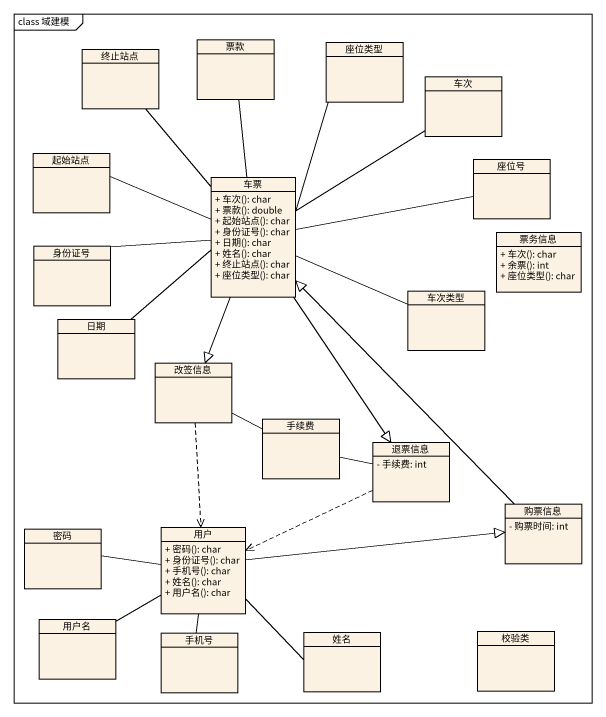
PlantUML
@startuml
mainframe class 域建模
hide circle
hide empty members
skinparam classAttributeIconSize 0
class 终止站点
class 票款
class 座位类型
class 车次
class 起始站点
class 座位号
class 车票 {
  + 车次(): char
  + 票款(): double
  + 起始站点(): char
  + 身份证号(): char
  + 日期(): char
  + 姓名(): char
  + 终止站点(): char
  + 座位类型(): char
}
class 身份证号
class 票务信息 {
  + 车次(): char
  + 余票(): int
  + 座位类型(): char
}
class 日期
class 车次类型
class 改签信息
class 手续费
class 退票信息 {
  - 手续费: int
}
class 购票信息 {
  - 购票时间: int
}
class 密码
class 用户 {
  + 密码(): char
  + 身份证号(): char
  + 手机号(): char
  + 姓名(): char
  + 用户名(): char
}
class 用户名
class 手机号
class 姓名
class 校验类
车票 -up- 终止站点
车票 -up- 票款
车票 -up- 座位类型
车票 -up- 车次
车票 -left- 起始站点
车票 -right- 座位号
车票 -left- 身份证号
车票 -- 日期
车票 -right- 车次类型
车票 --|> 改签信息
车票 --|> 退票信息
改签信息 -right- 手续费
改签信息 ..> 用户
手续费 -right- 退票信息
退票信息 .left.> 用户
购票信息 -up-|> 车票
用户 -right-|> 购票信息
用户 -left- 密码
用户 -- 用户名
用户 -- 手机号
用户 -- 姓名
@enduml
